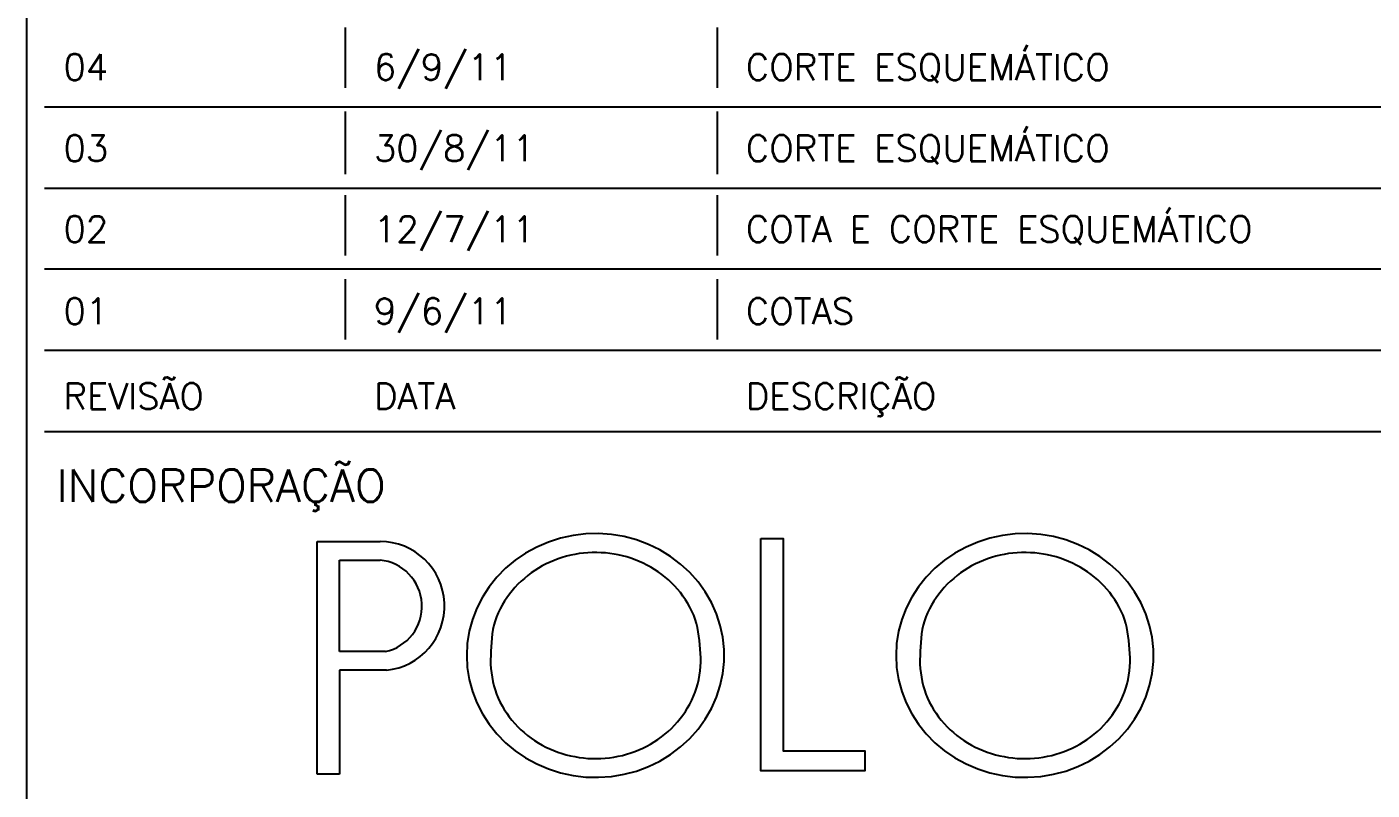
# Model space of a CAD drawing. Extents: x 3196 to 9141, y -1880 to 2325.
# Drawn here: x 8216 to 8631.7, y -1234.7 to -999 of the extents above; entities that cross this region are included whole.
import ezdxf

# ---------------------------------------------------------------- set-up
doc = ezdxf.new("R2010")
doc.units = 0
doc.header["$MEASUREMENT"] = 0
doc.layers.add('10', color=10, linetype='CONTINUOUS')
doc.layers.add('7', color=7, linetype='CONTINUOUS')
doc.styles.get("Standard").update_dxf_attribs({"font": 'ROMANS.SHX'})

msp = doc.modelspace()

# ---------------------------------------------------------------- linework, layer by layer
at = {"layer": '10', "linetype": 'Continuous'}
for p, q in [((8314.502118, -1017.782535), (8314.502118, -999.143685)), ((8429.423468, -1017.782535), (8429.423468, -999.143685)), ((9085.255018, -1023.778085), (8221.471018, -1023.778085)), ((8314.502118, -1043.742685), (8314.502118, -1025.103835)), ((8314.502118, -1044.469385), (8314.502118, -1025.830535)), ((8429.423468, -1043.742685), (8429.423468, -1025.103835)), ((8429.423468, -1044.469385), (8429.423468, -1025.830535)), ((9085.255018, -1048.873735), (8221.471018, -1048.873735)), ((8314.502118, -1069.557185), (8314.502118, -1050.918285)), ((8429.423468, -1069.557185), (8429.423468, -1050.918285)), ((9085.255018, -1073.828535), (8221.471018, -1073.828535)), ((8314.502118, -1095.517335), (8314.502118, -1076.878435)), ((8429.423468, -1095.517335), (8429.423468, -1076.878435)), ((9085.255018, -1098.924185), (8221.471018, -1098.924185)), ((9085.255018, -1124.019835), (8221.471018, -1124.019835)), ((9085.255018, -1124.019835), (8221.471018, -1124.019835)), ((9085.255018, -1124.019835), (8223.062618, -1124.019835)), ((8305.755118, -1229.830885), (8305.755118, -1157.914035)), ((8305.755118, -1157.914035), (8325.132968, -1157.914035)), ((8312.637268, -1191.941585), (8312.637268, -1163.656835)), ((8312.637268, -1163.656835), (8325.132968, -1163.656835)), ((8326.777968, -1191.941585), (8312.637268, -1191.941585)), ((8327.083568, -1197.684385), (8312.588568, -1197.684385)), ((8312.588568, -1197.684385), (8312.588568, -1229.830885)), ((8312.588568, -1229.830885), (8305.755118, -1229.830885))]:
    msp.add_line(p, q, dxfattribs=at)
for points in [[(8351.911718, -1193.122885), (8352.109468, -1196.870835), (8352.700768, -1200.581485), (8353.679718, -1204.218035), (8355.036618, -1207.744335), (8356.757918, -1211.125285), (8358.826618, -1214.327335), (8361.222068, -1217.318685), (8363.920468, -1220.069485), (8366.895068, -1222.552535), (8370.116218, -1224.743085), (8373.551968, -1226.619385), (8377.168118, -1228.162785), (8380.928818, -1229.357935), (8384.796568, -1230.192985), (8388.733068, -1230.659585), (8392.699068, -1230.753135), (8396.655218, -1230.472685), (8400.562218, -1229.821085), (8404.381218, -1228.804735), (8408.074218, -1227.433735), (8411.604568, -1225.721785), (8414.937168, -1223.685835), (8418.038868, -1221.346085), (8420.878918, -1218.725935), (8423.429018, -1215.851285), (8425.663868, -1212.750735), (8427.561218, -1209.455135), (8429.102218, -1205.997185), (8430.271618, -1202.411335), (8431.057718, -1198.733135), (8431.452718, -1194.999185), (8431.452718, -1191.246585), (8431.057718, -1187.512635), (8430.271618, -1183.834485), (8429.102218, -1180.248585), (8427.561218, -1176.790685), (8425.663868, -1173.495085), (8423.429018, -1170.394535), (8420.878918, -1167.519885), (8418.038868, -1164.899685), (8414.937168, -1162.559985), (8411.604568, -1160.524035), (8408.074218, -1158.812035), (8404.381218, -1157.441085), (8400.562218, -1156.424735), (8396.655218, -1155.773085), (8392.699068, -1155.492685), (8388.733068, -1155.586235), (8384.796568, -1156.052835), (8380.928818, -1156.887835), (8377.168118, -1158.082985), (8373.551968, -1159.626385), (8370.116218, -1161.502685), (8366.895068, -1163.693235), (8363.920468, -1166.176285), (8361.222068, -1168.927135), (8358.826618, -1171.918435), (8356.757918, -1175.120485), (8355.036618, -1178.501435), (8353.679718, -1182.027735), (8352.700768, -1185.664285), (8352.109468, -1189.374985), (8351.911718, -1193.122885)], [(8484.593368, -1193.122885), (8484.791118, -1196.870835), (8485.382418, -1200.581485), (8486.361368, -1204.218035), (8487.718268, -1207.744335), (8489.439568, -1211.125285), (8491.508268, -1214.327335), (8493.903718, -1217.318685), (8496.602118, -1220.069485), (8499.576668, -1222.552535), (8502.797868, -1224.743085), (8506.233618, -1226.619385), (8509.849768, -1228.162785), (8513.610468, -1229.357935), (8517.478218, -1230.192985), (8521.414718, -1230.659585), (8525.380718, -1230.753135), (8529.336868, -1230.472685), (8533.243868, -1229.821085), (8537.062868, -1228.804735), (8540.755868, -1227.433735), (8544.286218, -1225.721785), (8547.618818, -1223.685835), (8550.720518, -1221.346085), (8553.560568, -1218.725935), (8556.110668, -1215.851285), (8558.345518, -1212.750735), (8560.242868, -1209.455135), (8561.783868, -1205.997185), (8562.953218, -1202.411335), (8563.739318, -1198.733135), (8564.134368, -1194.999185), (8564.134368, -1191.246585), (8563.739318, -1187.512635), (8562.953218, -1183.834485), (8561.783868, -1180.248585), (8560.242868, -1176.790685), (8558.345518, -1173.495085), (8556.110668, -1170.394535), (8553.560568, -1167.519885), (8550.720518, -1164.899685), (8547.618818, -1162.559985), (8544.286218, -1160.524035), (8540.755868, -1158.812035), (8537.062868, -1157.441085), (8533.243868, -1156.424735), (8529.336868, -1155.773085), (8525.380718, -1155.492685), (8521.414718, -1155.586235), (8517.478218, -1156.052835), (8513.610468, -1156.887835), (8509.849768, -1158.082985), (8506.233618, -1159.626385), (8502.797868, -1161.502685), (8499.576668, -1163.693235), (8496.602118, -1166.176285), (8493.903718, -1168.927135), (8491.508268, -1171.918435), (8489.439568, -1175.120485), (8487.718268, -1178.501435), (8486.361368, -1182.027735), (8485.382418, -1185.664285), (8484.791118, -1189.374985), (8484.593368, -1193.122885)], [(8442.823268, -1156.970585), (8449.770118, -1156.970585), (8449.770118, -1222.582135), (8475.005318, -1222.582135), (8475.005318, -1228.728235), (8442.823268, -1228.728235), (8442.823268, -1156.970585)], [(8359.364518, -1193.122885), (8359.301168, -1194.467485), (8359.309718, -1195.814185), (8359.394468, -1197.156935), (8359.552268, -1198.492685), (8359.762218, -1199.823485), (8360.016568, -1201.147985), (8360.320568, -1202.461385), (8360.682718, -1203.758085), (8361.114968, -1205.031335), (8361.625968, -1206.275685), (8362.206918, -1207.490635), (8362.849318, -1208.675385), (8363.546468, -1209.829185), (8364.291468, -1210.953285), (8365.079818, -1212.047585), (8365.909768, -1213.110085), (8366.781868, -1214.136935), (8367.699068, -1215.122435), (8368.660968, -1216.063935), (8369.664618, -1216.960785), (8370.709168, -1217.810335), (8371.790768, -1218.613885), (8372.903668, -1219.375185), (8374.044068, -1220.095435), (8375.209668, -1220.773485), (8376.399668, -1221.405585), (8377.614568, -1221.985985), (8378.852818, -1222.513385), (8380.112168, -1222.988035), (8381.391418, -1223.407585), (8382.687868, -1223.774635), (8383.997768, -1224.094035), (8385.318268, -1224.368085), (8386.647118, -1224.596235), (8387.982518, -1224.775135), (8389.323118, -1224.899035), (8390.667268, -1224.966635), (8392.013068, -1224.979085), (8393.358668, -1224.934935), (8394.702468, -1224.836085), (8396.042618, -1224.688235), (8397.377268, -1224.494335), (8398.704018, -1224.254685), (8400.020168, -1223.966685), (8401.322368, -1223.625135), (8402.608218, -1223.227935), (8403.876418, -1222.777235), (8405.124768, -1222.272635), (8406.351868, -1221.715585), (8407.557718, -1221.111935), (8408.741368, -1220.465185), (8409.900368, -1219.776235), (8411.030918, -1219.043435), (8412.127518, -1218.262685), (8413.186968, -1217.432785), (8414.208568, -1216.556435), (8415.189918, -1215.634035), (8416.130468, -1214.668235), (8417.031918, -1213.664635), (8417.893818, -1212.626785), (8418.713368, -1211.556135), (8419.485268, -1210.452285), (8420.202218, -1209.313285), (8420.862918, -1208.140935), (8421.467718, -1206.937985), (8422.014868, -1205.706185), (8422.506468, -1204.449835), (8422.944268, -1203.173185), (8423.326568, -1201.879385), (8423.648468, -1200.570485), (8423.901518, -1199.247785), (8424.082068, -1197.913185), (8424.198068, -1196.570985), (8424.255218, -1195.225235), (8424.255868, -1193.879785), (8424.205118, -1192.536535), (8424.112868, -1191.195185), (8423.986818, -1189.855385), (8423.832768, -1188.516935), (8423.654768, -1187.179685), (8423.453168, -1185.844385), (8423.214968, -1184.516635), (8422.921018, -1183.203935), (8422.548618, -1181.914835), (8422.081568, -1180.656035), (8421.532718, -1179.426185), (8420.916918, -1178.223785), (8420.244868, -1177.048985), (8419.523918, -1175.903635), (8418.758418, -1174.791135), (8417.949718, -1173.714385), (8417.096168, -1172.675585), (8416.193818, -1171.678485), (8415.244568, -1170.723285), (8414.255368, -1169.806935), (8413.231068, -1168.928535), (8412.174468, -1168.089435), (8411.086318, -1167.293385), (8409.965868, -1166.545985), (8408.814668, -1165.848735), (8407.634668, -1165.201935), (8406.426518, -1164.608085), (8405.193568, -1164.064735), (8403.940318, -1163.567385), (8402.669968, -1163.114235), (8401.384818, -1162.706185), (8400.086218, -1162.346835), (8398.774818, -1162.042085), (8397.452268, -1161.792735), (8396.120618, -1161.598135), (8394.781318, -1161.460135), (8393.436518, -1161.376235), (8392.088668, -1161.341035), (8390.740118, -1161.351935), (8389.393118, -1161.409085), (8388.050068, -1161.515435), (8386.713468, -1161.676635), (8385.385368, -1161.894235), (8384.067318, -1162.166335), (8382.761318, -1162.494035), (8381.468868, -1162.875435), (8380.190568, -1163.304835), (8378.927918, -1163.778985), (8377.683268, -1164.297235), (8376.460068, -1164.861835), (8375.262968, -1165.477385), (8374.094818, -1166.145435), (8372.956368, -1166.863485), (8371.849818, -1167.631435), (8370.776218, -1168.447085), (8369.734718, -1169.304835), (8368.726318, -1170.201185), (8367.753968, -1171.135135), (8366.822818, -1172.107835), (8365.939768, -1173.122335), (8365.105768, -1174.177485), (8364.317718, -1175.269735), (8363.575268, -1176.397135), (8362.879468, -1177.556435), (8362.233618, -1178.744185), (8361.644018, -1179.958535), (8361.120318, -1181.199335), (8360.676218, -1182.468035), (8360.321318, -1183.764935), (8360.042918, -1185.082885), (8359.827218, -1186.414335), (8359.664168, -1187.752535), (8359.544368, -1189.092985), (8359.456018, -1190.434935), (8359.388618, -1191.778185), (8359.370618, -1193.123235)], [(8492.046168, -1193.122885), (8491.982818, -1194.467485), (8491.991368, -1195.814185), (8492.076118, -1197.156935), (8492.233918, -1198.492685), (8492.443868, -1199.823485), (8492.698218, -1201.147985), (8493.002218, -1202.461385), (8493.364318, -1203.758085), (8493.796618, -1205.031335), (8494.307618, -1206.275685), (8494.888568, -1207.490635), (8495.530968, -1208.675385), (8496.228118, -1209.829185), (8496.973118, -1210.953285), (8497.761468, -1212.047585), (8498.591368, -1213.110085), (8499.463518, -1214.136935), (8500.380718, -1215.122435), (8501.342568, -1216.063935), (8502.346268, -1216.960785), (8503.390818, -1217.810335), (8504.472368, -1218.613885), (8505.585318, -1219.375185), (8506.725718, -1220.095435), (8507.891318, -1220.773485), (8509.081318, -1221.405585), (8510.296218, -1221.985985), (8511.534468, -1222.513385), (8512.793818, -1222.988035), (8514.073068, -1223.407585), (8515.369518, -1223.774635), (8516.679418, -1224.094035), (8517.999918, -1224.368085), (8519.328768, -1224.596235), (8520.664168, -1224.775135), (8522.004768, -1224.899035), (8523.348918, -1224.966635), (8524.694718, -1224.979085), (8526.040318, -1224.934935), (8527.384118, -1224.836085), (8528.724268, -1224.688235), (8530.058918, -1224.494335), (8531.385668, -1224.254685), (8532.701818, -1223.966685), (8534.004018, -1223.625135), (8535.289868, -1223.227935), (8536.558068, -1222.777235), (8537.806418, -1222.272635), (8539.033518, -1221.715585), (8540.239368, -1221.111935), (8541.422968, -1220.465185), (8542.582018, -1219.776235), (8543.712568, -1219.043435), (8544.809168, -1218.262685), (8545.868618, -1217.432785), (8546.890218, -1216.556435), (8547.871568, -1215.634035), (8548.812118, -1214.668235), (8549.713568, -1213.664635), (8550.575468, -1212.626785), (8551.395018, -1211.556135), (8552.166918, -1210.452285), (8552.883868, -1209.313285), (8553.544568, -1208.140935), (8554.149368, -1206.937985), (8554.696518, -1205.706185), (8555.188118, -1204.449835), (8555.625918, -1203.173185), (8556.008218, -1201.879385), (8556.330118, -1200.570485), (8556.583168, -1199.247785), (8556.763718, -1197.913185), (8556.879718, -1196.570985), (8556.936868, -1195.225235), (8556.937518, -1193.879785), (8556.886768, -1192.536535), (8556.794518, -1191.195185), (8556.668468, -1189.855385), (8556.514418, -1188.516935), (8556.336368, -1187.179685), (8556.134768, -1185.844385), (8555.896618, -1184.516635), (8555.602618, -1183.203935), (8555.230268, -1181.914835), (8554.763168, -1180.656035), (8554.214368, -1179.426185), (8553.598568, -1178.223785), (8552.926518, -1177.048985), (8552.205568, -1175.903635), (8551.440068, -1174.791135), (8550.631368, -1173.714385), (8549.777818, -1172.675585), (8548.875468, -1171.678485), (8547.926218, -1170.723285), (8546.937018, -1169.806935), (8545.912718, -1168.928535), (8544.856118, -1168.089435), (8543.767968, -1167.293385), (8542.647518, -1166.545985), (8541.496318, -1165.848735), (8540.316318, -1165.201935), (8539.108168, -1164.608085), (8537.875218, -1164.064735), (8536.621968, -1163.567385), (8535.351618, -1163.114235), (8534.066468, -1162.706185), (8532.767868, -1162.346835), (8531.456468, -1162.042085), (8530.133918, -1161.792735), (8528.802218, -1161.598135), (8527.462968, -1161.460135), (8526.118168, -1161.376235), (8524.770318, -1161.341035), (8523.421768, -1161.351935), (8522.074768, -1161.409085), (8520.731668, -1161.515435), (8519.395118, -1161.676635), (8518.067018, -1161.894235), (8516.748968, -1162.166335), (8515.442968, -1162.494035), (8514.150518, -1162.875435), (8512.872218, -1163.304835), (8511.609568, -1163.778985), (8510.364918, -1164.297235), (8509.141718, -1164.861835), (8507.944618, -1165.477385), (8506.776468, -1166.145435), (8505.638018, -1166.863485), (8504.531468, -1167.631435), (8503.457868, -1168.447085), (8502.416368, -1169.304835), (8501.407968, -1170.201185), (8500.435618, -1171.135135), (8499.504468, -1172.107835), (8498.621418, -1173.122335), (8497.787368, -1174.177485), (8496.999368, -1175.269735), (8496.256868, -1176.397135), (8495.561068, -1177.556435), (8494.915268, -1178.744185), (8494.325668, -1179.958535), (8493.801968, -1181.199335), (8493.357818, -1182.468035), (8493.002968, -1183.764935), (8492.724568, -1185.082885), (8492.508818, -1186.414335), (8492.345818, -1187.752535), (8492.226018, -1189.092985), (8492.137668, -1190.434935), (8492.070268, -1191.778185), (8492.052268, -1193.123235)]]:
    msp.add_lwpolyline(points, dxfattribs=at)
for centre, radius, start, end in [((8325.132968, -1177.847035), 19.93305, 275.615896, 90), ((8323.737568, -1177.928185), 14.33945, 282.241504, 84.415544)]:
    msp.add_arc(centre, radius, start, end, dxfattribs=at)
at = {"layer": '7', "linetype": 'Continuous'}
msp.add_line((8215.999868, -1830.446935), (8215.999868, 2274.552615), dxfattribs=at)

# ---------------------------------------------------------------- texts
at = {"layer": '10', "linetype": 'Continuous'}
for s, height, p in [('6/9/11', 8.05, (8323.251668, -1015.400985)), ('CORTE ESQUEMÁTICO', 8.05, (8438.173018, -1015.400985)), ('04', 8.05, (8227.318418, -1015.400985)), ('30/8/11', 8.05, (8323.251668, -1040.496635)), ('CORTE ESQUEMÁTICO', 8.05, (8438.173018, -1040.496635)), ('03', 8.05, (8227.318418, -1040.496635)), ('12/7/11', 8.05, (8323.251668, -1065.451435)), ('COTA E CORTE ESQUEMÁTICO', 8.05, (8438.173018, -1065.451435)), ('02', 8.05, (8227.318418, -1065.451435)), ('01', 8.05, (8227.318418, -1090.796735)), ('9/6/11', 8.05, (8323.251668, -1090.796735)), ('COTAS', 8.05, (8438.173018, -1090.796735)), ('REVISÃO', 8.0352, (8227.318418, -1117.063435)), ('DATA', 8.0352, (8323.251668, -1117.063435)), ('DESCRIÇÃO', 8.0352, (8438.173018, -1117.063435)), ('INCORPORAÇÃO', 10.00935, (8225.182568, -1145.673435))]:
    msp.add_text(s, height=height, dxfattribs=at).set_placement(p)

doc.saveas('drawing.dxf')
